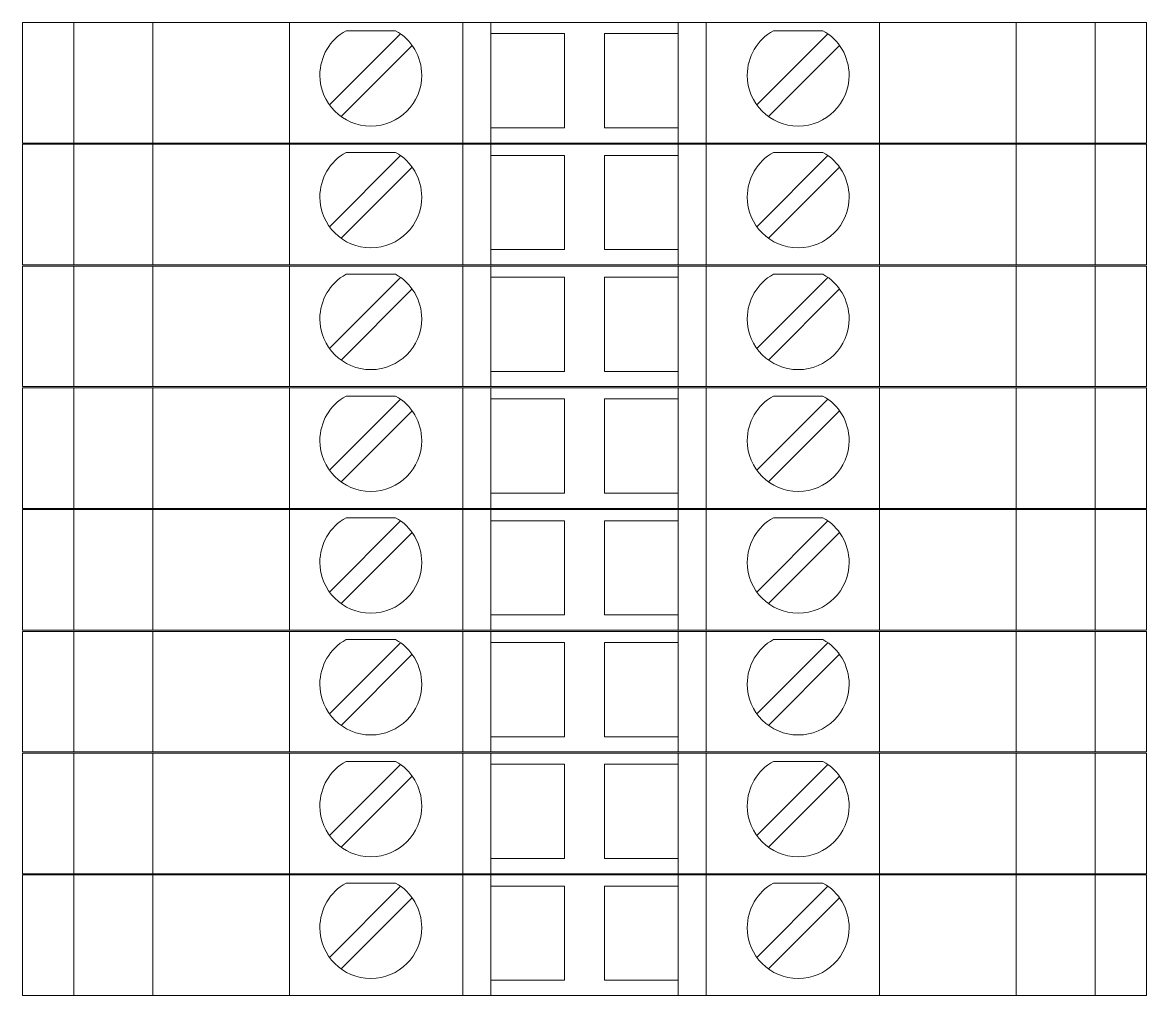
# Model space of a CAD drawing. Header units: millimetres. Extents: x 4962 to 7449, y 754 to 2938.
# Drawn here: x 5322.79 to 5370.79, y 1786.89 to 1828.44 of the extents above; entities that cross this region are included whole.
import ezdxf

# ---------------------------------------------------------------- set-up
doc = ezdxf.new("R2010")
doc.units = ezdxf.units.MM
doc.layers.add('000-PI-ORMAR', color=2, linetype='Continuous')

msp = doc.modelspace()

# ---------------------------------------------------------------- linework, layer by layer
at = {"layer": '000-PI-ORMAR', "color": 0, "linetype": 'ByBlock', "lineweight": 0}
for p, q in [((5322.792, 1828.443), (5322.792, 1828.443)), ((5324.992, 1828.443), (5322.792, 1828.443)), ((5322.792, 1828.443), (5322.792, 1823.293)), ((5324.992, 1828.443), (5324.992, 1828.443)), ((5324.992, 1828.443), (5326.584, 1828.443)), ((5324.992, 1828.443), (5324.992, 1823.293)), ((5326.584, 1828.443), (5328.726, 1828.443)), ((5327.042, 1828.443), (5327.042, 1828.443)), ((5328.353, 1828.443), (5328.353, 1823.293)), ((5329.11, 1828.443), (5328.726, 1828.443)), ((5331.618, 1828.443), (5329.11, 1828.443)), ((5329.292, 1828.443), (5329.292, 1828.443)), ((5330.792, 1828.443), (5330.792, 1828.443)), ((5331.618, 1828.443), (5334.192, 1828.443)), ((5331.942, 1828.443), (5331.942, 1828.443)), ((5334.192, 1828.443), (5341.592, 1828.443)), ((5334.192, 1828.443), (5334.192, 1823.293)), ((5336.992, 1828.443), (5336.992, 1828.443)), ((5341.592, 1828.443), (5342.792, 1828.443)), ((5341.592, 1828.443), (5341.592, 1823.293)), ((5342.792, 1828.443), (5342.792, 1828.443)), ((5342.792, 1828.443), (5350.792, 1828.443)), ((5342.792, 1828.443), (5342.792, 1823.293)), ((5350.792, 1828.443), (5350.792, 1828.443)), ((5350.792, 1828.443), (5351.992, 1828.443)), ((5350.792, 1828.443), (5350.792, 1823.293)), ((5351.992, 1828.443), (5359.392, 1828.443)), ((5351.992, 1828.443), (5351.992, 1823.293)), ((5359.392, 1828.443), (5361.966, 1828.443)), ((5359.392, 1828.443), (5359.392, 1823.293)), ((5364.474, 1828.443), (5361.966, 1828.443)), ((5362.792, 1828.443), (5362.792, 1828.443)), ((5363.092, 1828.443), (5363.092, 1828.443)), ((5363.992, 1828.443), (5363.992, 1828.443)), ((5364.858, 1828.443), (5364.474, 1828.443)), ((5364.858, 1828.443), (5367, 1828.443)), ((5365.231, 1828.443), (5365.231, 1823.293)), ((5366.542, 1828.443), (5366.542, 1828.443)), ((5367, 1828.443), (5368.592, 1828.443)), ((5368.592, 1828.443), (5368.592, 1828.443)), ((5368.592, 1828.443), (5369.792, 1828.443)), ((5368.592, 1828.443), (5368.592, 1823.293)), ((5369.292, 1828.443), (5369.292, 1828.443)), ((5369.792, 1828.443), (5369.792, 1828.443)), ((5369.792, 1828.443), (5370.109, 1828.443)), ((5370.792, 1828.443), (5370.109, 1828.443)), ((5370.792, 1828.443), (5370.792, 1828.443)), ((5370.792, 1828.443), (5370.792, 1823.293)), ((5338.937, 1827.959), (5335.902, 1824.923)), ((5336.608, 1828.093), (5336.608, 1828.093)), ((5338.726, 1828.093), (5336.608, 1828.093)), ((5338.726, 1828.093), (5338.726, 1828.093)), ((5338.937, 1827.959), (5338.937, 1827.959)), ((5342.792, 1827.968), (5345.942, 1827.968)), ((5342.792, 1827.968), (5342.792, 1827.968)), ((5345.942, 1827.968), (5345.942, 1823.943)), ((5345.942, 1827.968), (5345.942, 1827.968)), ((5347.642, 1823.943), (5347.642, 1827.968)), ((5347.642, 1827.968), (5350.792, 1827.968)), ((5347.642, 1827.968), (5347.642, 1827.968)), ((5350.792, 1827.968), (5350.792, 1827.968)), ((5357.187, 1827.959), (5354.152, 1824.923)), ((5354.858, 1828.093), (5354.858, 1828.093)), ((5356.976, 1828.093), (5354.858, 1828.093)), ((5356.976, 1828.093), (5356.976, 1828.093)), ((5357.187, 1827.959), (5357.187, 1827.959)), ((5336.397, 1824.428), (5339.432, 1827.464)), ((5339.432, 1827.464), (5339.432, 1827.464)), ((5341.592, 1827.493), (5341.592, 1824.893)), ((5341.592, 1827.493), (5341.592, 1827.493)), ((5351.992, 1827.493), (5351.992, 1824.893)), ((5351.992, 1827.493), (5351.992, 1827.493)), ((5354.647, 1824.428), (5357.682, 1827.464)), ((5357.682, 1827.464), (5357.682, 1827.464)), ((5335.902, 1824.923), (5335.902, 1824.923)), ((5341.592, 1824.893), (5341.592, 1824.893)), ((5351.992, 1824.893), (5351.992, 1824.893)), ((5354.152, 1824.923), (5354.152, 1824.923)), ((5336.397, 1824.428), (5336.397, 1824.428)), ((5354.647, 1824.428), (5354.647, 1824.428)), ((5345.942, 1823.943), (5342.792, 1823.943)), ((5342.792, 1823.943), (5342.792, 1823.943)), ((5345.942, 1823.943), (5345.942, 1823.943)), ((5350.792, 1823.943), (5347.642, 1823.943)), ((5347.642, 1823.943), (5347.642, 1823.943)), ((5350.792, 1823.943), (5350.792, 1823.943)), ((5324.992, 1823.293), (5322.792, 1823.293)), ((5322.792, 1823.293), (5322.792, 1823.293)), ((5322.792, 1823.243), (5322.792, 1823.243)), ((5324.992, 1823.243), (5322.792, 1823.243)), ((5322.792, 1823.243), (5322.792, 1818.093)), ((5324.992, 1823.293), (5326.584, 1823.293)), ((5324.992, 1823.293), (5324.992, 1823.293)), ((5324.992, 1823.243), (5324.992, 1823.243)), ((5324.992, 1823.243), (5326.584, 1823.243)), ((5324.992, 1823.243), (5324.992, 1818.093)), ((5326.584, 1823.293), (5328.726, 1823.293)), ((5326.584, 1823.243), (5328.726, 1823.243)), ((5327.042, 1823.293), (5327.042, 1823.293)), ((5327.042, 1823.243), (5327.042, 1823.243)), ((5328.353, 1823.243), (5328.353, 1818.093)), ((5328.726, 1823.293), (5329.11, 1823.293)), ((5329.11, 1823.243), (5328.726, 1823.243)), ((5329.11, 1823.293), (5331.618, 1823.293)), ((5331.618, 1823.243), (5329.11, 1823.243)), ((5329.292, 1823.293), (5329.292, 1823.293)), ((5329.292, 1823.243), (5329.292, 1823.243)), ((5330.792, 1823.243), (5330.792, 1823.243)), ((5331.618, 1823.293), (5334.192, 1823.293)), ((5331.618, 1823.243), (5334.192, 1823.243)), ((5331.942, 1823.293), (5331.942, 1823.293)), ((5331.942, 1823.243), (5331.942, 1823.243)), ((5334.192, 1823.293), (5341.592, 1823.293)), ((5334.192, 1823.243), (5341.592, 1823.243)), ((5334.192, 1823.243), (5334.192, 1818.093)), ((5336.992, 1823.293), (5336.992, 1823.293)), ((5336.992, 1823.243), (5336.992, 1823.243)), ((5341.592, 1823.293), (5342.792, 1823.293)), ((5341.592, 1823.243), (5342.792, 1823.243)), ((5341.592, 1823.243), (5341.592, 1818.093)), ((5342.792, 1823.293), (5350.792, 1823.293)), ((5342.792, 1823.293), (5342.792, 1823.293)), ((5342.792, 1823.243), (5342.792, 1823.243)), ((5342.792, 1823.243), (5350.792, 1823.243)), ((5342.792, 1823.243), (5342.792, 1818.093)), ((5350.792, 1823.293), (5351.992, 1823.293)), ((5350.792, 1823.293), (5350.792, 1823.293)), ((5350.792, 1823.243), (5350.792, 1823.243)), ((5350.792, 1823.243), (5351.992, 1823.243)), ((5350.792, 1823.243), (5350.792, 1818.093)), ((5351.992, 1823.293), (5359.392, 1823.293)), ((5351.992, 1823.243), (5359.392, 1823.243)), ((5351.992, 1823.243), (5351.992, 1818.093)), ((5359.392, 1823.293), (5361.966, 1823.293)), ((5359.392, 1823.243), (5361.966, 1823.243)), ((5359.392, 1823.243), (5359.392, 1818.093)), ((5361.966, 1823.293), (5364.474, 1823.293)), ((5364.474, 1823.243), (5361.966, 1823.243)), ((5362.792, 1823.243), (5362.792, 1823.243)), ((5363.092, 1823.293), (5363.092, 1823.293)), ((5363.092, 1823.243), (5363.092, 1823.243)), ((5363.992, 1823.293), (5363.992, 1823.293)), ((5363.992, 1823.243), (5363.992, 1823.243)), ((5364.474, 1823.293), (5364.858, 1823.293)), ((5364.858, 1823.243), (5364.474, 1823.243)), ((5364.858, 1823.293), (5367, 1823.293)), ((5364.858, 1823.243), (5367, 1823.243)), ((5365.231, 1823.243), (5365.231, 1818.093)), ((5366.542, 1823.293), (5366.542, 1823.293)), ((5366.542, 1823.243), (5366.542, 1823.243)), ((5367, 1823.293), (5368.592, 1823.293)), ((5367, 1823.243), (5368.592, 1823.243)), ((5368.592, 1823.293), (5369.792, 1823.293)), ((5368.592, 1823.293), (5368.592, 1823.293)), ((5368.592, 1823.243), (5368.592, 1823.243)), ((5368.592, 1823.243), (5369.792, 1823.243)), ((5368.592, 1823.243), (5368.592, 1818.093)), ((5369.292, 1823.243), (5369.292, 1823.243)), ((5369.792, 1823.293), (5370.109, 1823.293)), ((5369.792, 1823.293), (5369.792, 1823.293)), ((5369.792, 1823.243), (5369.792, 1823.243)), ((5369.792, 1823.243), (5370.109, 1823.243)), ((5370.792, 1823.293), (5370.109, 1823.293)), ((5370.792, 1823.243), (5370.109, 1823.243)), ((5370.792, 1823.293), (5370.792, 1823.293)), ((5370.792, 1823.243), (5370.792, 1823.243)), ((5370.792, 1823.243), (5370.792, 1818.093)), ((5338.937, 1822.759), (5335.902, 1819.723)), ((5336.608, 1822.893), (5336.608, 1822.893)), ((5338.726, 1822.893), (5336.608, 1822.893)), ((5338.726, 1822.893), (5338.726, 1822.893)), ((5338.937, 1822.759), (5338.937, 1822.759)), ((5342.792, 1822.768), (5345.942, 1822.768)), ((5342.792, 1822.768), (5342.792, 1822.768)), ((5345.942, 1822.768), (5345.942, 1818.743)), ((5345.942, 1822.768), (5345.942, 1822.768)), ((5347.642, 1818.743), (5347.642, 1822.768)), ((5347.642, 1822.768), (5350.792, 1822.768)), ((5347.642, 1822.768), (5347.642, 1822.768)), ((5350.792, 1822.768), (5350.792, 1822.768)), ((5357.187, 1822.759), (5354.152, 1819.723)), ((5354.858, 1822.893), (5354.858, 1822.893)), ((5356.976, 1822.893), (5354.858, 1822.893)), ((5356.976, 1822.893), (5356.976, 1822.893)), ((5357.187, 1822.759), (5357.187, 1822.759)), ((5336.397, 1819.228), (5339.432, 1822.264)), ((5339.432, 1822.264), (5339.432, 1822.264)), ((5341.592, 1822.293), (5341.592, 1819.693)), ((5341.592, 1822.293), (5341.592, 1822.293)), ((5351.992, 1822.293), (5351.992, 1819.693)), ((5351.992, 1822.293), (5351.992, 1822.293)), ((5354.647, 1819.228), (5357.682, 1822.264)), ((5357.682, 1822.264), (5357.682, 1822.264)), ((5335.902, 1819.723), (5335.902, 1819.723)), ((5341.592, 1819.693), (5341.592, 1819.693)), ((5351.992, 1819.693), (5351.992, 1819.693)), ((5354.152, 1819.723), (5354.152, 1819.723)), ((5336.397, 1819.228), (5336.397, 1819.228)), ((5354.647, 1819.228), (5354.647, 1819.228)), ((5345.942, 1818.743), (5342.792, 1818.743)), ((5342.792, 1818.743), (5342.792, 1818.743)), ((5345.942, 1818.743), (5345.942, 1818.743)), ((5350.792, 1818.743), (5347.642, 1818.743)), ((5347.642, 1818.743), (5347.642, 1818.743)), ((5350.792, 1818.743), (5350.792, 1818.743)), ((5324.992, 1818.093), (5322.792, 1818.093)), ((5322.792, 1818.093), (5322.792, 1818.093)), ((5322.792, 1818.043), (5322.792, 1818.043)), ((5324.992, 1818.043), (5322.792, 1818.043)), ((5322.792, 1818.043), (5322.792, 1812.893)), ((5324.992, 1818.093), (5326.584, 1818.093)), ((5324.992, 1818.093), (5324.992, 1818.093)), ((5324.992, 1818.043), (5324.992, 1818.043)), ((5324.992, 1818.043), (5326.584, 1818.043)), ((5324.992, 1818.043), (5324.992, 1812.893)), ((5326.584, 1818.093), (5328.726, 1818.093)), ((5326.584, 1818.043), (5328.726, 1818.043)), ((5327.042, 1818.093), (5327.042, 1818.093)), ((5327.042, 1818.043), (5327.042, 1818.043)), ((5328.353, 1818.043), (5328.353, 1812.893)), ((5328.726, 1818.093), (5329.11, 1818.093)), ((5329.11, 1818.043), (5328.726, 1818.043)), ((5329.11, 1818.093), (5331.618, 1818.093)), ((5331.618, 1818.043), (5329.11, 1818.043)), ((5329.292, 1818.093), (5329.292, 1818.093)), ((5329.292, 1818.043), (5329.292, 1818.043)), ((5330.792, 1818.043), (5330.792, 1818.043)), ((5331.618, 1818.093), (5334.192, 1818.093)), ((5331.618, 1818.043), (5334.192, 1818.043)), ((5331.942, 1818.093), (5331.942, 1818.093)), ((5331.942, 1818.043), (5331.942, 1818.043)), ((5334.192, 1818.093), (5341.592, 1818.093)), ((5334.192, 1818.043), (5341.592, 1818.043)), ((5334.192, 1818.043), (5334.192, 1812.893)), ((5336.992, 1818.093), (5336.992, 1818.093)), ((5336.992, 1818.043), (5336.992, 1818.043)), ((5341.592, 1818.093), (5342.792, 1818.093)), ((5341.592, 1818.043), (5342.792, 1818.043)), ((5341.592, 1818.043), (5341.592, 1812.893)), ((5342.792, 1818.093), (5350.792, 1818.093)), ((5342.792, 1818.093), (5342.792, 1818.093)), ((5342.792, 1818.043), (5342.792, 1818.043)), ((5342.792, 1818.043), (5350.792, 1818.043)), ((5342.792, 1818.043), (5342.792, 1812.893)), ((5350.792, 1818.093), (5351.992, 1818.093)), ((5350.792, 1818.093), (5350.792, 1818.093)), ((5350.792, 1818.043), (5350.792, 1818.043)), ((5350.792, 1818.043), (5351.992, 1818.043)), ((5350.792, 1818.043), (5350.792, 1812.893)), ((5351.992, 1818.093), (5359.392, 1818.093)), ((5351.992, 1818.043), (5359.392, 1818.043)), ((5351.992, 1818.043), (5351.992, 1812.893)), ((5359.392, 1818.093), (5361.966, 1818.093)), ((5359.392, 1818.043), (5361.966, 1818.043)), ((5359.392, 1818.043), (5359.392, 1812.893)), ((5361.966, 1818.093), (5364.474, 1818.093)), ((5364.474, 1818.043), (5361.966, 1818.043)), ((5362.792, 1818.043), (5362.792, 1818.043)), ((5363.092, 1818.093), (5363.092, 1818.093)), ((5363.092, 1818.043), (5363.092, 1818.043)), ((5363.992, 1818.093), (5363.992, 1818.093)), ((5363.992, 1818.043), (5363.992, 1818.043)), ((5364.474, 1818.093), (5364.858, 1818.093)), ((5364.858, 1818.043), (5364.474, 1818.043)), ((5364.858, 1818.093), (5367, 1818.093)), ((5364.858, 1818.043), (5367, 1818.043)), ((5365.231, 1818.043), (5365.231, 1812.893)), ((5366.542, 1818.093), (5366.542, 1818.093)), ((5366.542, 1818.043), (5366.542, 1818.043)), ((5367, 1818.093), (5368.592, 1818.093)), ((5367, 1818.043), (5368.592, 1818.043)), ((5368.592, 1818.093), (5369.792, 1818.093)), ((5368.592, 1818.093), (5368.592, 1818.093)), ((5368.592, 1818.043), (5368.592, 1818.043)), ((5368.592, 1818.043), (5369.792, 1818.043)), ((5368.592, 1818.043), (5368.592, 1812.893)), ((5369.292, 1818.043), (5369.292, 1818.043)), ((5369.792, 1818.093), (5370.109, 1818.093)), ((5369.792, 1818.093), (5369.792, 1818.093)), ((5369.792, 1818.043), (5369.792, 1818.043)), ((5369.792, 1818.043), (5370.109, 1818.043)), ((5370.792, 1818.093), (5370.109, 1818.093)), ((5370.792, 1818.043), (5370.109, 1818.043)), ((5370.792, 1818.093), (5370.792, 1818.093)), ((5370.792, 1818.043), (5370.792, 1818.043)), ((5370.792, 1818.043), (5370.792, 1812.893)), ((5338.937, 1817.559), (5335.902, 1814.523)), ((5336.608, 1817.693), (5336.608, 1817.693)), ((5338.726, 1817.693), (5336.608, 1817.693)), ((5338.726, 1817.693), (5338.726, 1817.693)), ((5338.937, 1817.559), (5338.937, 1817.559)), ((5342.792, 1817.568), (5345.942, 1817.568)), ((5342.792, 1817.568), (5342.792, 1817.568)), ((5345.942, 1817.568), (5345.942, 1813.543)), ((5345.942, 1817.568), (5345.942, 1817.568)), ((5347.642, 1813.543), (5347.642, 1817.568)), ((5347.642, 1817.568), (5350.792, 1817.568)), ((5347.642, 1817.568), (5347.642, 1817.568)), ((5350.792, 1817.568), (5350.792, 1817.568)), ((5357.187, 1817.559), (5354.152, 1814.523)), ((5354.858, 1817.693), (5354.858, 1817.693)), ((5356.976, 1817.693), (5354.858, 1817.693)), ((5356.976, 1817.693), (5356.976, 1817.693)), ((5357.187, 1817.559), (5357.187, 1817.559)), ((5336.397, 1814.028), (5339.432, 1817.064)), ((5339.432, 1817.064), (5339.432, 1817.064)), ((5341.592, 1817.093), (5341.592, 1814.493)), ((5341.592, 1817.093), (5341.592, 1817.093)), ((5351.992, 1817.093), (5351.992, 1814.493)), ((5351.992, 1817.093), (5351.992, 1817.093)), ((5354.647, 1814.028), (5357.682, 1817.064)), ((5357.682, 1817.064), (5357.682, 1817.064)), ((5335.902, 1814.523), (5335.902, 1814.523)), ((5341.592, 1814.493), (5341.592, 1814.493)), ((5351.992, 1814.493), (5351.992, 1814.493)), ((5354.152, 1814.523), (5354.152, 1814.523)), ((5336.397, 1814.028), (5336.397, 1814.028)), ((5354.647, 1814.028), (5354.647, 1814.028)), ((5345.942, 1813.543), (5342.792, 1813.543)), ((5342.792, 1813.543), (5342.792, 1813.543)), ((5345.942, 1813.543), (5345.942, 1813.543)), ((5350.792, 1813.543), (5347.642, 1813.543)), ((5347.642, 1813.543), (5347.642, 1813.543)), ((5350.792, 1813.543), (5350.792, 1813.543)), ((5324.992, 1812.893), (5322.792, 1812.893)), ((5322.792, 1812.893), (5322.792, 1812.893)), ((5322.792, 1812.843), (5322.792, 1812.843)), ((5324.992, 1812.843), (5322.792, 1812.843)), ((5322.792, 1812.843), (5322.792, 1807.693)), ((5324.992, 1812.893), (5326.584, 1812.893)), ((5324.992, 1812.893), (5324.992, 1812.893)), ((5324.992, 1812.843), (5324.992, 1812.843)), ((5324.992, 1812.843), (5326.584, 1812.843)), ((5324.992, 1812.843), (5324.992, 1807.693)), ((5326.584, 1812.893), (5328.726, 1812.893)), ((5326.584, 1812.843), (5328.726, 1812.843)), ((5327.042, 1812.893), (5327.042, 1812.893)), ((5327.042, 1812.843), (5327.042, 1812.843)), ((5328.353, 1812.843), (5328.353, 1807.693)), ((5328.726, 1812.893), (5329.11, 1812.893)), ((5329.11, 1812.843), (5328.726, 1812.843)), ((5329.11, 1812.893), (5331.618, 1812.893)), ((5331.618, 1812.843), (5329.11, 1812.843)), ((5329.292, 1812.893), (5329.292, 1812.893)), ((5329.292, 1812.843), (5329.292, 1812.843)), ((5330.792, 1812.843), (5330.792, 1812.843)), ((5331.618, 1812.893), (5334.192, 1812.893)), ((5331.618, 1812.843), (5334.192, 1812.843)), ((5331.942, 1812.893), (5331.942, 1812.893)), ((5331.942, 1812.843), (5331.942, 1812.843)), ((5334.192, 1812.893), (5341.592, 1812.893)), ((5334.192, 1812.843), (5341.592, 1812.843)), ((5334.192, 1812.843), (5334.192, 1807.693)), ((5336.608, 1812.493), (5336.608, 1812.493)), ((5338.726, 1812.493), (5336.608, 1812.493)), ((5336.992, 1812.893), (5336.992, 1812.893)), ((5336.992, 1812.843), (5336.992, 1812.843)), ((5338.726, 1812.493), (5338.726, 1812.493)), ((5341.592, 1812.893), (5342.792, 1812.893)), ((5341.592, 1812.843), (5342.792, 1812.843)), ((5341.592, 1812.843), (5341.592, 1807.693)), ((5342.792, 1812.893), (5350.792, 1812.893)), ((5342.792, 1812.893), (5342.792, 1812.893)), ((5342.792, 1812.843), (5342.792, 1812.843)), ((5342.792, 1812.843), (5350.792, 1812.843)), ((5342.792, 1812.843), (5342.792, 1807.693)), ((5350.792, 1812.893), (5351.992, 1812.893)), ((5350.792, 1812.893), (5350.792, 1812.893)), ((5350.792, 1812.843), (5350.792, 1812.843)), ((5350.792, 1812.843), (5351.992, 1812.843)), ((5350.792, 1812.843), (5350.792, 1807.693)), ((5351.992, 1812.893), (5359.392, 1812.893)), ((5351.992, 1812.843), (5359.392, 1812.843)), ((5351.992, 1812.843), (5351.992, 1807.693)), ((5354.858, 1812.493), (5354.858, 1812.493)), ((5356.976, 1812.493), (5354.858, 1812.493)), ((5356.976, 1812.493), (5356.976, 1812.493)), ((5359.392, 1812.893), (5361.966, 1812.893)), ((5359.392, 1812.843), (5361.966, 1812.843)), ((5359.392, 1812.843), (5359.392, 1807.693)), ((5361.966, 1812.893), (5364.474, 1812.893)), ((5364.474, 1812.843), (5361.966, 1812.843)), ((5362.792, 1812.843), (5362.792, 1812.843)), ((5363.092, 1812.893), (5363.092, 1812.893)), ((5363.092, 1812.843), (5363.092, 1812.843)), ((5363.992, 1812.893), (5363.992, 1812.893)), ((5363.992, 1812.843), (5363.992, 1812.843)), ((5364.474, 1812.893), (5364.858, 1812.893)), ((5364.858, 1812.843), (5364.474, 1812.843)), ((5364.858, 1812.893), (5367, 1812.893)), ((5364.858, 1812.843), (5367, 1812.843)), ((5365.231, 1812.843), (5365.231, 1807.693)), ((5366.542, 1812.893), (5366.542, 1812.893)), ((5366.542, 1812.843), (5366.542, 1812.843)), ((5367, 1812.893), (5368.592, 1812.893)), ((5367, 1812.843), (5368.592, 1812.843)), ((5368.592, 1812.893), (5369.792, 1812.893)), ((5368.592, 1812.893), (5368.592, 1812.893)), ((5368.592, 1812.843), (5368.592, 1812.843)), ((5368.592, 1812.843), (5369.792, 1812.843)), ((5368.592, 1812.843), (5368.592, 1807.693)), ((5369.292, 1812.843), (5369.292, 1812.843)), ((5369.792, 1812.893), (5370.109, 1812.893)), ((5369.792, 1812.893), (5369.792, 1812.893)), ((5369.792, 1812.843), (5369.792, 1812.843)), ((5369.792, 1812.843), (5370.109, 1812.843)), ((5370.792, 1812.893), (5370.109, 1812.893)), ((5370.792, 1812.843), (5370.109, 1812.843)), ((5370.792, 1812.893), (5370.792, 1812.893)), ((5370.792, 1812.843), (5370.792, 1812.843)), ((5370.792, 1812.843), (5370.792, 1807.693)), ((5338.937, 1812.359), (5335.902, 1809.323)), ((5338.937, 1812.359), (5338.937, 1812.359)), ((5342.792, 1812.368), (5345.942, 1812.368)), ((5342.792, 1812.368), (5342.792, 1812.368)), ((5345.942, 1812.368), (5345.942, 1808.343)), ((5345.942, 1812.368), (5345.942, 1812.368)), ((5347.642, 1808.343), (5347.642, 1812.368)), ((5347.642, 1812.368), (5350.792, 1812.368)), ((5347.642, 1812.368), (5347.642, 1812.368)), ((5350.792, 1812.368), (5350.792, 1812.368)), ((5357.187, 1812.359), (5354.152, 1809.323)), ((5357.187, 1812.359), (5357.187, 1812.359)), ((5336.397, 1808.828), (5339.432, 1811.864)), ((5339.432, 1811.864), (5339.432, 1811.864)), ((5341.592, 1811.893), (5341.592, 1809.293)), ((5341.592, 1811.893), (5341.592, 1811.893)), ((5351.992, 1811.893), (5351.992, 1809.293)), ((5351.992, 1811.893), (5351.992, 1811.893)), ((5354.647, 1808.828), (5357.682, 1811.864)), ((5357.682, 1811.864), (5357.682, 1811.864)), ((5335.902, 1809.323), (5335.902, 1809.323)), ((5341.592, 1809.293), (5341.592, 1809.293)), ((5351.992, 1809.293), (5351.992, 1809.293)), ((5354.152, 1809.323), (5354.152, 1809.323)), ((5336.397, 1808.828), (5336.397, 1808.828)), ((5354.647, 1808.828), (5354.647, 1808.828)), ((5345.942, 1808.343), (5342.792, 1808.343)), ((5342.792, 1808.343), (5342.792, 1808.343)), ((5345.942, 1808.343), (5345.942, 1808.343)), ((5350.792, 1808.343), (5347.642, 1808.343)), ((5347.642, 1808.343), (5347.642, 1808.343)), ((5350.792, 1808.343), (5350.792, 1808.343)), ((5324.992, 1807.693), (5322.792, 1807.693)), ((5322.792, 1807.693), (5322.792, 1807.693)), ((5324.992, 1807.693), (5326.584, 1807.693)), ((5324.992, 1807.693), (5324.992, 1807.693)), ((5326.584, 1807.693), (5328.726, 1807.693)), ((5327.042, 1807.693), (5327.042, 1807.693)), ((5328.726, 1807.693), (5329.11, 1807.693)), ((5329.11, 1807.693), (5331.618, 1807.693)), ((5329.292, 1807.693), (5329.292, 1807.693)), ((5331.618, 1807.693), (5334.192, 1807.693)), ((5331.942, 1807.693), (5331.942, 1807.693)), ((5334.192, 1807.693), (5341.592, 1807.693)), ((5336.992, 1807.693), (5336.992, 1807.693)), ((5341.592, 1807.693), (5342.792, 1807.693)), ((5342.792, 1807.693), (5350.792, 1807.693)), ((5342.792, 1807.693), (5342.792, 1807.693)), ((5350.792, 1807.693), (5351.992, 1807.693)), ((5350.792, 1807.693), (5350.792, 1807.693)), ((5351.992, 1807.693), (5359.392, 1807.693)), ((5359.392, 1807.693), (5361.966, 1807.693)), ((5361.966, 1807.693), (5364.474, 1807.693)), ((5363.092, 1807.693), (5363.092, 1807.693)), ((5363.992, 1807.693), (5363.992, 1807.693)), ((5364.474, 1807.693), (5364.858, 1807.693)), ((5364.858, 1807.693), (5367, 1807.693)), ((5366.542, 1807.693), (5366.542, 1807.693)), ((5367, 1807.693), (5368.592, 1807.693)), ((5368.592, 1807.693), (5369.792, 1807.693)), ((5368.592, 1807.693), (5368.592, 1807.693)), ((5369.792, 1807.693), (5370.109, 1807.693)), ((5369.792, 1807.693), (5369.792, 1807.693)), ((5370.792, 1807.693), (5370.109, 1807.693)), ((5370.792, 1807.693), (5370.792, 1807.693)), ((5322.792, 1807.643), (5322.792, 1807.643)), ((5324.992, 1807.643), (5322.792, 1807.643)), ((5322.792, 1807.643), (5322.792, 1802.493)), ((5324.992, 1807.643), (5324.992, 1807.643)), ((5324.992, 1807.643), (5326.584, 1807.643)), ((5324.992, 1807.643), (5324.992, 1802.493)), ((5326.584, 1807.643), (5328.726, 1807.643)), ((5327.042, 1807.643), (5327.042, 1807.643)), ((5328.353, 1807.643), (5328.353, 1802.493)), ((5329.11, 1807.643), (5328.726, 1807.643)), ((5331.618, 1807.643), (5329.11, 1807.643)), ((5329.292, 1807.643), (5329.292, 1807.643)), ((5330.792, 1807.643), (5330.792, 1807.643)), ((5331.618, 1807.643), (5334.192, 1807.643)), ((5331.942, 1807.643), (5331.942, 1807.643)), ((5334.192, 1807.643), (5341.592, 1807.643)), ((5334.192, 1807.643), (5334.192, 1802.493)), ((5336.608, 1807.293), (5336.608, 1807.293)), ((5338.726, 1807.293), (5336.608, 1807.293)), ((5336.992, 1807.643), (5336.992, 1807.643)), ((5338.726, 1807.293), (5338.726, 1807.293)), ((5341.592, 1807.643), (5342.792, 1807.643)), ((5341.592, 1807.643), (5341.592, 1802.493)), ((5342.792, 1807.643), (5342.792, 1807.643)), ((5342.792, 1807.643), (5350.792, 1807.643)), ((5342.792, 1807.643), (5342.792, 1802.493)), ((5350.792, 1807.643), (5350.792, 1807.643)), ((5350.792, 1807.643), (5351.992, 1807.643)), ((5350.792, 1807.643), (5350.792, 1802.493)), ((5351.992, 1807.643), (5359.392, 1807.643)), ((5351.992, 1807.643), (5351.992, 1802.493)), ((5354.858, 1807.293), (5354.858, 1807.293)), ((5356.976, 1807.293), (5354.858, 1807.293)), ((5356.976, 1807.293), (5356.976, 1807.293)), ((5359.392, 1807.643), (5361.966, 1807.643)), ((5359.392, 1807.643), (5359.392, 1802.493)), ((5364.474, 1807.643), (5361.966, 1807.643)), ((5362.792, 1807.643), (5362.792, 1807.643)), ((5363.092, 1807.643), (5363.092, 1807.643)), ((5363.992, 1807.643), (5363.992, 1807.643)), ((5364.858, 1807.643), (5364.474, 1807.643)), ((5364.858, 1807.643), (5367, 1807.643)), ((5365.231, 1807.643), (5365.231, 1802.493)), ((5366.542, 1807.643), (5366.542, 1807.643)), ((5367, 1807.643), (5368.592, 1807.643)), ((5368.592, 1807.643), (5368.592, 1807.643)), ((5368.592, 1807.643), (5369.792, 1807.643)), ((5368.592, 1807.643), (5368.592, 1802.493)), ((5369.292, 1807.643), (5369.292, 1807.643)), ((5369.792, 1807.643), (5369.792, 1807.643)), ((5369.792, 1807.643), (5370.109, 1807.643)), ((5370.792, 1807.643), (5370.109, 1807.643)), ((5370.792, 1807.643), (5370.792, 1807.643)), ((5370.792, 1807.643), (5370.792, 1802.493)), ((5338.937, 1807.159), (5335.902, 1804.123)), ((5338.937, 1807.159), (5338.937, 1807.159)), ((5342.792, 1807.168), (5345.942, 1807.168)), ((5342.792, 1807.168), (5342.792, 1807.168)), ((5345.942, 1807.168), (5345.942, 1803.143)), ((5345.942, 1807.168), (5345.942, 1807.168)), ((5347.642, 1803.143), (5347.642, 1807.168)), ((5347.642, 1807.168), (5350.792, 1807.168)), ((5347.642, 1807.168), (5347.642, 1807.168)), ((5350.792, 1807.168), (5350.792, 1807.168)), ((5357.187, 1807.159), (5354.152, 1804.123)), ((5357.187, 1807.159), (5357.187, 1807.159)), ((5336.397, 1803.628), (5339.432, 1806.664)), ((5339.432, 1806.664), (5339.432, 1806.664)), ((5341.592, 1806.693), (5341.592, 1804.093)), ((5341.592, 1806.693), (5341.592, 1806.693)), ((5351.992, 1806.693), (5351.992, 1804.093)), ((5351.992, 1806.693), (5351.992, 1806.693)), ((5354.647, 1803.628), (5357.682, 1806.664)), ((5357.682, 1806.664), (5357.682, 1806.664)), ((5335.902, 1804.123), (5335.902, 1804.123)), ((5341.592, 1804.093), (5341.592, 1804.093)), ((5351.992, 1804.093), (5351.992, 1804.093)), ((5354.152, 1804.123), (5354.152, 1804.123)), ((5336.397, 1803.628), (5336.397, 1803.628)), ((5354.647, 1803.628), (5354.647, 1803.628)), ((5345.942, 1803.143), (5342.792, 1803.143)), ((5342.792, 1803.143), (5342.792, 1803.143)), ((5345.942, 1803.143), (5345.942, 1803.143)), ((5350.792, 1803.143), (5347.642, 1803.143)), ((5347.642, 1803.143), (5347.642, 1803.143)), ((5350.792, 1803.143), (5350.792, 1803.143)), ((5324.992, 1802.493), (5322.792, 1802.493)), ((5322.792, 1802.493), (5322.792, 1802.493)), ((5322.792, 1802.443), (5322.792, 1802.443)), ((5324.992, 1802.443), (5322.792, 1802.443)), ((5322.792, 1802.443), (5322.792, 1797.293)), ((5324.992, 1802.493), (5326.584, 1802.493)), ((5324.992, 1802.493), (5324.992, 1802.493)), ((5324.992, 1802.443), (5324.992, 1802.443)), ((5324.992, 1802.443), (5326.584, 1802.443)), ((5324.992, 1802.443), (5324.992, 1797.293)), ((5326.584, 1802.493), (5328.726, 1802.493)), ((5326.584, 1802.443), (5328.726, 1802.443)), ((5327.042, 1802.493), (5327.042, 1802.493)), ((5327.042, 1802.443), (5327.042, 1802.443)), ((5328.353, 1802.443), (5328.353, 1797.293)), ((5328.726, 1802.493), (5329.11, 1802.493)), ((5329.11, 1802.443), (5328.726, 1802.443)), ((5329.11, 1802.493), (5331.618, 1802.493)), ((5331.618, 1802.443), (5329.11, 1802.443)), ((5329.292, 1802.493), (5329.292, 1802.493)), ((5329.292, 1802.443), (5329.292, 1802.443)), ((5330.792, 1802.443), (5330.792, 1802.443)), ((5331.618, 1802.493), (5334.192, 1802.493)), ((5331.618, 1802.443), (5334.192, 1802.443)), ((5331.942, 1802.493), (5331.942, 1802.493)), ((5331.942, 1802.443), (5331.942, 1802.443)), ((5334.192, 1802.493), (5341.592, 1802.493)), ((5334.192, 1802.443), (5341.592, 1802.443)), ((5334.192, 1802.443), (5334.192, 1797.293)), ((5336.992, 1802.493), (5336.992, 1802.493)), ((5336.992, 1802.443), (5336.992, 1802.443)), ((5341.592, 1802.493), (5342.792, 1802.493)), ((5341.592, 1802.443), (5342.792, 1802.443)), ((5341.592, 1802.443), (5341.592, 1797.293)), ((5342.792, 1802.493), (5350.792, 1802.493)), ((5342.792, 1802.493), (5342.792, 1802.493)), ((5342.792, 1802.443), (5342.792, 1802.443)), ((5342.792, 1802.443), (5350.792, 1802.443)), ((5342.792, 1802.443), (5342.792, 1797.293)), ((5350.792, 1802.493), (5351.992, 1802.493)), ((5350.792, 1802.493), (5350.792, 1802.493)), ((5350.792, 1802.443), (5350.792, 1802.443)), ((5350.792, 1802.443), (5351.992, 1802.443)), ((5350.792, 1802.443), (5350.792, 1797.293)), ((5351.992, 1802.493), (5359.392, 1802.493)), ((5351.992, 1802.443), (5359.392, 1802.443)), ((5351.992, 1802.443), (5351.992, 1797.293)), ((5359.392, 1802.493), (5361.966, 1802.493)), ((5359.392, 1802.443), (5361.966, 1802.443)), ((5359.392, 1802.443), (5359.392, 1797.293)), ((5361.966, 1802.493), (5364.474, 1802.493)), ((5364.474, 1802.443), (5361.966, 1802.443)), ((5362.792, 1802.443), (5362.792, 1802.443)), ((5363.092, 1802.493), (5363.092, 1802.493)), ((5363.092, 1802.443), (5363.092, 1802.443)), ((5363.992, 1802.493), (5363.992, 1802.493)), ((5363.992, 1802.443), (5363.992, 1802.443)), ((5364.474, 1802.493), (5364.858, 1802.493)), ((5364.858, 1802.443), (5364.474, 1802.443)), ((5364.858, 1802.493), (5367, 1802.493)), ((5364.858, 1802.443), (5367, 1802.443)), ((5365.231, 1802.443), (5365.231, 1797.293)), ((5366.542, 1802.493), (5366.542, 1802.493)), ((5366.542, 1802.443), (5366.542, 1802.443)), ((5367, 1802.493), (5368.592, 1802.493)), ((5367, 1802.443), (5368.592, 1802.443)), ((5368.592, 1802.493), (5369.792, 1802.493)), ((5368.592, 1802.493), (5368.592, 1802.493)), ((5368.592, 1802.443), (5368.592, 1802.443)), ((5368.592, 1802.443), (5369.792, 1802.443)), ((5368.592, 1802.443), (5368.592, 1797.293)), ((5369.292, 1802.443), (5369.292, 1802.443)), ((5369.792, 1802.493), (5370.109, 1802.493)), ((5369.792, 1802.493), (5369.792, 1802.493)), ((5369.792, 1802.443), (5369.792, 1802.443)), ((5369.792, 1802.443), (5370.109, 1802.443)), ((5370.792, 1802.493), (5370.109, 1802.493)), ((5370.792, 1802.443), (5370.109, 1802.443)), ((5370.792, 1802.493), (5370.792, 1802.493)), ((5370.792, 1802.443), (5370.792, 1802.443)), ((5370.792, 1802.443), (5370.792, 1797.293)), ((5338.937, 1801.959), (5335.902, 1798.923)), ((5336.608, 1802.093), (5336.608, 1802.093)), ((5338.726, 1802.093), (5336.608, 1802.093)), ((5338.726, 1802.093), (5338.726, 1802.093)), ((5338.937, 1801.959), (5338.937, 1801.959)), ((5342.792, 1801.968), (5345.942, 1801.968)), ((5342.792, 1801.968), (5342.792, 1801.968)), ((5345.942, 1801.968), (5345.942, 1797.943)), ((5345.942, 1801.968), (5345.942, 1801.968)), ((5347.642, 1797.943), (5347.642, 1801.968)), ((5347.642, 1801.968), (5350.792, 1801.968)), ((5347.642, 1801.968), (5347.642, 1801.968)), ((5350.792, 1801.968), (5350.792, 1801.968)), ((5357.187, 1801.959), (5354.152, 1798.923)), ((5354.858, 1802.093), (5354.858, 1802.093)), ((5356.976, 1802.093), (5354.858, 1802.093)), ((5356.976, 1802.093), (5356.976, 1802.093)), ((5357.187, 1801.959), (5357.187, 1801.959)), ((5336.397, 1798.428), (5339.432, 1801.464)), ((5339.432, 1801.464), (5339.432, 1801.464)), ((5341.592, 1801.493), (5341.592, 1798.893)), ((5341.592, 1801.493), (5341.592, 1801.493)), ((5351.992, 1801.493), (5351.992, 1798.893)), ((5351.992, 1801.493), (5351.992, 1801.493)), ((5354.647, 1798.428), (5357.682, 1801.464)), ((5357.682, 1801.464), (5357.682, 1801.464)), ((5335.902, 1798.923), (5335.902, 1798.923)), ((5341.592, 1798.893), (5341.592, 1798.893)), ((5351.992, 1798.893), (5351.992, 1798.893)), ((5354.152, 1798.923), (5354.152, 1798.923)), ((5336.397, 1798.428), (5336.397, 1798.428)), ((5354.647, 1798.428), (5354.647, 1798.428)), ((5345.942, 1797.943), (5342.792, 1797.943)), ((5342.792, 1797.943), (5342.792, 1797.943)), ((5345.942, 1797.943), (5345.942, 1797.943)), ((5350.792, 1797.943), (5347.642, 1797.943)), ((5347.642, 1797.943), (5347.642, 1797.943)), ((5350.792, 1797.943), (5350.792, 1797.943)), ((5324.992, 1797.293), (5322.792, 1797.293)), ((5322.792, 1797.293), (5322.792, 1797.293)), ((5322.792, 1797.243), (5322.792, 1797.243)), ((5324.992, 1797.243), (5322.792, 1797.243)), ((5322.792, 1797.243), (5322.792, 1792.093)), ((5324.992, 1797.293), (5326.584, 1797.293)), ((5324.992, 1797.293), (5324.992, 1797.293)), ((5324.992, 1797.243), (5324.992, 1797.243)), ((5324.992, 1797.243), (5326.584, 1797.243)), ((5324.992, 1797.243), (5324.992, 1792.093)), ((5326.584, 1797.293), (5328.726, 1797.293)), ((5326.584, 1797.243), (5328.726, 1797.243)), ((5327.042, 1797.293), (5327.042, 1797.293)), ((5327.042, 1797.243), (5327.042, 1797.243)), ((5328.353, 1797.243), (5328.353, 1792.093)), ((5328.726, 1797.293), (5329.11, 1797.293)), ((5329.11, 1797.243), (5328.726, 1797.243)), ((5329.11, 1797.293), (5331.618, 1797.293)), ((5331.618, 1797.243), (5329.11, 1797.243)), ((5329.292, 1797.293), (5329.292, 1797.293)), ((5329.292, 1797.243), (5329.292, 1797.243)), ((5330.792, 1797.243), (5330.792, 1797.243)), ((5331.618, 1797.293), (5334.192, 1797.293)), ((5331.618, 1797.243), (5334.192, 1797.243)), ((5331.942, 1797.293), (5331.942, 1797.293)), ((5331.942, 1797.243), (5331.942, 1797.243)), ((5334.192, 1797.293), (5341.592, 1797.293)), ((5334.192, 1797.243), (5341.592, 1797.243)), ((5334.192, 1797.243), (5334.192, 1792.093)), ((5336.992, 1797.293), (5336.992, 1797.293)), ((5336.992, 1797.243), (5336.992, 1797.243)), ((5341.592, 1797.293), (5342.792, 1797.293)), ((5341.592, 1797.243), (5342.792, 1797.243)), ((5341.592, 1797.243), (5341.592, 1792.093)), ((5342.792, 1797.293), (5350.792, 1797.293)), ((5342.792, 1797.293), (5342.792, 1797.293)), ((5342.792, 1797.243), (5342.792, 1797.243)), ((5342.792, 1797.243), (5350.792, 1797.243)), ((5342.792, 1797.243), (5342.792, 1792.093)), ((5350.792, 1797.293), (5351.992, 1797.293)), ((5350.792, 1797.293), (5350.792, 1797.293)), ((5350.792, 1797.243), (5350.792, 1797.243)), ((5350.792, 1797.243), (5351.992, 1797.243)), ((5350.792, 1797.243), (5350.792, 1792.093)), ((5351.992, 1797.293), (5359.392, 1797.293)), ((5351.992, 1797.243), (5359.392, 1797.243)), ((5351.992, 1797.243), (5351.992, 1792.093)), ((5359.392, 1797.293), (5361.966, 1797.293)), ((5359.392, 1797.243), (5361.966, 1797.243)), ((5359.392, 1797.243), (5359.392, 1792.093)), ((5361.966, 1797.293), (5364.474, 1797.293)), ((5364.474, 1797.243), (5361.966, 1797.243)), ((5362.792, 1797.243), (5362.792, 1797.243)), ((5363.092, 1797.293), (5363.092, 1797.293)), ((5363.092, 1797.243), (5363.092, 1797.243)), ((5363.992, 1797.293), (5363.992, 1797.293)), ((5363.992, 1797.243), (5363.992, 1797.243)), ((5364.474, 1797.293), (5364.858, 1797.293)), ((5364.858, 1797.243), (5364.474, 1797.243)), ((5364.858, 1797.293), (5367, 1797.293)), ((5364.858, 1797.243), (5367, 1797.243)), ((5365.231, 1797.243), (5365.231, 1792.093)), ((5366.542, 1797.293), (5366.542, 1797.293)), ((5366.542, 1797.243), (5366.542, 1797.243)), ((5367, 1797.293), (5368.592, 1797.293)), ((5367, 1797.243), (5368.592, 1797.243)), ((5368.592, 1797.293), (5369.792, 1797.293)), ((5368.592, 1797.293), (5368.592, 1797.293)), ((5368.592, 1797.243), (5368.592, 1797.243)), ((5368.592, 1797.243), (5369.792, 1797.243)), ((5368.592, 1797.243), (5368.592, 1792.093)), ((5369.292, 1797.243), (5369.292, 1797.243)), ((5369.792, 1797.293), (5370.109, 1797.293)), ((5369.792, 1797.293), (5369.792, 1797.293)), ((5369.792, 1797.243), (5369.792, 1797.243)), ((5369.792, 1797.243), (5370.109, 1797.243)), ((5370.792, 1797.293), (5370.109, 1797.293)), ((5370.792, 1797.243), (5370.109, 1797.243)), ((5370.792, 1797.293), (5370.792, 1797.293)), ((5370.792, 1797.243), (5370.792, 1797.243)), ((5370.792, 1797.243), (5370.792, 1792.093)), ((5338.937, 1796.759), (5335.902, 1793.723)), ((5336.608, 1796.893), (5336.608, 1796.893)), ((5338.726, 1796.893), (5336.608, 1796.893)), ((5338.726, 1796.893), (5338.726, 1796.893)), ((5338.937, 1796.759), (5338.937, 1796.759)), ((5342.792, 1796.768), (5345.942, 1796.768)), ((5342.792, 1796.768), (5342.792, 1796.768)), ((5345.942, 1796.768), (5345.942, 1792.743)), ((5345.942, 1796.768), (5345.942, 1796.768)), ((5347.642, 1792.743), (5347.642, 1796.768)), ((5347.642, 1796.768), (5350.792, 1796.768)), ((5347.642, 1796.768), (5347.642, 1796.768)), ((5350.792, 1796.768), (5350.792, 1796.768)), ((5357.187, 1796.759), (5354.152, 1793.723)), ((5354.858, 1796.893), (5354.858, 1796.893)), ((5356.976, 1796.893), (5354.858, 1796.893)), ((5356.976, 1796.893), (5356.976, 1796.893)), ((5357.187, 1796.759), (5357.187, 1796.759)), ((5336.397, 1793.228), (5339.432, 1796.264)), ((5339.432, 1796.264), (5339.432, 1796.264)), ((5341.592, 1796.293), (5341.592, 1793.693)), ((5341.592, 1796.293), (5341.592, 1796.293)), ((5351.992, 1796.293), (5351.992, 1793.693)), ((5351.992, 1796.293), (5351.992, 1796.293)), ((5354.647, 1793.228), (5357.682, 1796.264)), ((5357.682, 1796.264), (5357.682, 1796.264)), ((5335.902, 1793.723), (5335.902, 1793.723)), ((5341.592, 1793.693), (5341.592, 1793.693)), ((5351.992, 1793.693), (5351.992, 1793.693)), ((5354.152, 1793.723), (5354.152, 1793.723)), ((5336.397, 1793.228), (5336.397, 1793.228)), ((5354.647, 1793.228), (5354.647, 1793.228)), ((5345.942, 1792.743), (5342.792, 1792.743)), ((5342.792, 1792.743), (5342.792, 1792.743)), ((5345.942, 1792.743), (5345.942, 1792.743)), ((5350.792, 1792.743), (5347.642, 1792.743)), ((5347.642, 1792.743), (5347.642, 1792.743)), ((5350.792, 1792.743), (5350.792, 1792.743)), ((5324.992, 1792.093), (5322.792, 1792.093)), ((5322.792, 1792.093), (5322.792, 1792.093)), ((5322.792, 1792.043), (5322.792, 1792.043)), ((5324.992, 1792.043), (5322.792, 1792.043)), ((5322.792, 1792.043), (5322.792, 1786.893)), ((5324.992, 1792.093), (5326.584, 1792.093)), ((5324.992, 1792.093), (5324.992, 1792.093)), ((5324.992, 1792.043), (5324.992, 1792.043)), ((5324.992, 1792.043), (5326.584, 1792.043)), ((5324.992, 1792.043), (5324.992, 1786.893)), ((5326.584, 1792.093), (5328.726, 1792.093)), ((5326.584, 1792.043), (5328.726, 1792.043)), ((5327.042, 1792.093), (5327.042, 1792.093)), ((5327.042, 1792.043), (5327.042, 1792.043)), ((5328.353, 1792.043), (5328.353, 1786.893)), ((5328.726, 1792.093), (5329.11, 1792.093)), ((5329.11, 1792.043), (5328.726, 1792.043)), ((5329.11, 1792.093), (5331.618, 1792.093)), ((5331.618, 1792.043), (5329.11, 1792.043)), ((5329.292, 1792.093), (5329.292, 1792.093)), ((5329.292, 1792.043), (5329.292, 1792.043)), ((5330.792, 1792.043), (5330.792, 1792.043)), ((5331.618, 1792.093), (5334.192, 1792.093)), ((5331.618, 1792.043), (5334.192, 1792.043)), ((5331.942, 1792.093), (5331.942, 1792.093)), ((5331.942, 1792.043), (5331.942, 1792.043)), ((5334.192, 1792.093), (5341.592, 1792.093)), ((5334.192, 1792.043), (5341.592, 1792.043)), ((5334.192, 1792.043), (5334.192, 1786.893)), ((5336.992, 1792.093), (5336.992, 1792.093)), ((5336.992, 1792.043), (5336.992, 1792.043)), ((5341.592, 1792.093), (5342.792, 1792.093)), ((5341.592, 1792.043), (5342.792, 1792.043)), ((5341.592, 1792.043), (5341.592, 1786.893)), ((5342.792, 1792.093), (5350.792, 1792.093)), ((5342.792, 1792.093), (5342.792, 1792.093)), ((5342.792, 1792.043), (5342.792, 1792.043)), ((5342.792, 1792.043), (5350.792, 1792.043)), ((5342.792, 1792.043), (5342.792, 1786.893)), ((5350.792, 1792.093), (5351.992, 1792.093)), ((5350.792, 1792.093), (5350.792, 1792.093)), ((5350.792, 1792.043), (5350.792, 1792.043)), ((5350.792, 1792.043), (5351.992, 1792.043)), ((5350.792, 1792.043), (5350.792, 1786.893)), ((5351.992, 1792.093), (5359.392, 1792.093)), ((5351.992, 1792.043), (5359.392, 1792.043)), ((5351.992, 1792.043), (5351.992, 1786.893)), ((5359.392, 1792.093), (5361.966, 1792.093)), ((5359.392, 1792.043), (5361.966, 1792.043)), ((5359.392, 1792.043), (5359.392, 1786.893)), ((5361.966, 1792.093), (5364.474, 1792.093)), ((5364.474, 1792.043), (5361.966, 1792.043)), ((5362.792, 1792.043), (5362.792, 1792.043)), ((5363.092, 1792.093), (5363.092, 1792.093)), ((5363.092, 1792.043), (5363.092, 1792.043)), ((5363.992, 1792.093), (5363.992, 1792.093)), ((5363.992, 1792.043), (5363.992, 1792.043)), ((5364.474, 1792.093), (5364.858, 1792.093)), ((5364.858, 1792.043), (5364.474, 1792.043)), ((5364.858, 1792.093), (5367, 1792.093)), ((5364.858, 1792.043), (5367, 1792.043)), ((5365.231, 1792.043), (5365.231, 1786.893)), ((5366.542, 1792.093), (5366.542, 1792.093)), ((5366.542, 1792.043), (5366.542, 1792.043)), ((5367, 1792.093), (5368.592, 1792.093)), ((5367, 1792.043), (5368.592, 1792.043)), ((5368.592, 1792.093), (5369.792, 1792.093)), ((5368.592, 1792.093), (5368.592, 1792.093)), ((5368.592, 1792.043), (5368.592, 1792.043)), ((5368.592, 1792.043), (5369.792, 1792.043)), ((5368.592, 1792.043), (5368.592, 1786.893)), ((5369.292, 1792.043), (5369.292, 1792.043)), ((5369.792, 1792.093), (5370.109, 1792.093)), ((5369.792, 1792.093), (5369.792, 1792.093)), ((5369.792, 1792.043), (5369.792, 1792.043)), ((5369.792, 1792.043), (5370.109, 1792.043)), ((5370.792, 1792.093), (5370.109, 1792.093)), ((5370.792, 1792.043), (5370.109, 1792.043)), ((5370.792, 1792.093), (5370.792, 1792.093)), ((5370.792, 1792.043), (5370.792, 1792.043)), ((5370.792, 1792.043), (5370.792, 1786.893)), ((5338.937, 1791.559), (5335.902, 1788.523)), ((5336.608, 1791.693), (5336.608, 1791.693)), ((5338.726, 1791.693), (5336.608, 1791.693)), ((5338.726, 1791.693), (5338.726, 1791.693)), ((5338.937, 1791.559), (5338.937, 1791.559)), ((5342.792, 1791.568), (5345.942, 1791.568)), ((5342.792, 1791.568), (5342.792, 1791.568)), ((5345.942, 1791.568), (5345.942, 1787.543)), ((5345.942, 1791.568), (5345.942, 1791.568)), ((5347.642, 1787.543), (5347.642, 1791.568)), ((5347.642, 1791.568), (5350.792, 1791.568)), ((5347.642, 1791.568), (5347.642, 1791.568)), ((5350.792, 1791.568), (5350.792, 1791.568)), ((5357.187, 1791.559), (5354.152, 1788.523)), ((5354.858, 1791.693), (5354.858, 1791.693)), ((5356.976, 1791.693), (5354.858, 1791.693)), ((5356.976, 1791.693), (5356.976, 1791.693)), ((5357.187, 1791.559), (5357.187, 1791.559)), ((5336.397, 1788.028), (5339.432, 1791.064)), ((5339.432, 1791.064), (5339.432, 1791.064)), ((5341.592, 1791.093), (5341.592, 1788.493)), ((5341.592, 1791.093), (5341.592, 1791.093)), ((5351.992, 1791.093), (5351.992, 1788.493)), ((5351.992, 1791.093), (5351.992, 1791.093)), ((5354.647, 1788.028), (5357.682, 1791.064)), ((5357.682, 1791.064), (5357.682, 1791.064)), ((5335.902, 1788.523), (5335.902, 1788.523)), ((5341.592, 1788.493), (5341.592, 1788.493)), ((5351.992, 1788.493), (5351.992, 1788.493)), ((5354.152, 1788.523), (5354.152, 1788.523)), ((5336.397, 1788.028), (5336.397, 1788.028)), ((5354.647, 1788.028), (5354.647, 1788.028)), ((5345.942, 1787.543), (5342.792, 1787.543)), ((5342.792, 1787.543), (5342.792, 1787.543)), ((5345.942, 1787.543), (5345.942, 1787.543)), ((5350.792, 1787.543), (5347.642, 1787.543)), ((5347.642, 1787.543), (5347.642, 1787.543)), ((5350.792, 1787.543), (5350.792, 1787.543)), ((5324.992, 1786.893), (5322.792, 1786.893)), ((5322.792, 1786.893), (5322.792, 1786.893)), ((5324.992, 1786.893), (5326.584, 1786.893)), ((5324.992, 1786.893), (5324.992, 1786.893)), ((5326.584, 1786.893), (5328.726, 1786.893)), ((5327.042, 1786.893), (5327.042, 1786.893)), ((5328.726, 1786.893), (5329.11, 1786.893)), ((5329.11, 1786.893), (5331.618, 1786.893)), ((5329.292, 1786.893), (5329.292, 1786.893)), ((5331.618, 1786.893), (5334.192, 1786.893)), ((5331.942, 1786.893), (5331.942, 1786.893)), ((5334.192, 1786.893), (5341.592, 1786.893)), ((5336.992, 1786.893), (5336.992, 1786.893)), ((5341.592, 1786.893), (5342.792, 1786.893)), ((5342.792, 1786.893), (5350.792, 1786.893)), ((5342.792, 1786.893), (5342.792, 1786.893)), ((5350.792, 1786.893), (5351.992, 1786.893)), ((5350.792, 1786.893), (5350.792, 1786.893)), ((5351.992, 1786.893), (5359.392, 1786.893)), ((5359.392, 1786.893), (5361.966, 1786.893)), ((5361.966, 1786.893), (5364.474, 1786.893)), ((5363.092, 1786.893), (5363.092, 1786.893)), ((5363.992, 1786.893), (5363.992, 1786.893)), ((5364.474, 1786.893), (5364.858, 1786.893)), ((5364.858, 1786.893), (5367, 1786.893)), ((5366.542, 1786.893), (5366.542, 1786.893)), ((5367, 1786.893), (5368.592, 1786.893)), ((5368.592, 1786.893), (5369.792, 1786.893)), ((5368.592, 1786.893), (5368.592, 1786.893)), ((5369.792, 1786.893), (5370.109, 1786.893)), ((5369.792, 1786.893), (5369.792, 1786.893)), ((5370.792, 1786.893), (5370.109, 1786.893)), ((5370.792, 1786.893), (5370.792, 1786.893))]:
    msp.add_line(p, q, dxfattribs=at)
for centre, start, end in [((5337.667, 1826.193), 119.1246, 180), ((5337.667, 1826.193), 0, 60.8754), ((5355.917, 1826.193), 119.1246, 180), ((5355.917, 1826.193), 0, 60.8754), ((5337.667, 1826.193), 180, 0), ((5355.917, 1826.193), 180, 0), ((5337.667, 1820.993), 119.1246, 180), ((5337.667, 1820.993), 0, 60.8754), ((5355.917, 1820.993), 119.1246, 180), ((5355.917, 1820.993), 0, 60.8754), ((5337.667, 1820.993), 180, 0), ((5355.917, 1820.993), 180, 0), ((5337.667, 1815.793), 119.1246, 180), ((5337.667, 1815.793), 0, 60.8754), ((5355.917, 1815.793), 119.1246, 180), ((5355.917, 1815.793), 0, 60.8754), ((5337.667, 1815.793), 180, 0), ((5355.917, 1815.793), 180, 0), ((5337.667, 1810.593), 119.1246, 180), ((5337.667, 1810.593), 0, 60.8754), ((5355.917, 1810.593), 119.1246, 180), ((5355.917, 1810.593), 0, 60.8754), ((5337.667, 1810.593), 180, 0), ((5355.917, 1810.593), 180, 0), ((5337.667, 1805.393), 119.1246, 180), ((5337.667, 1805.393), 0, 60.8754), ((5355.917, 1805.393), 119.1246, 180), ((5355.917, 1805.393), 0, 60.8754), ((5337.667, 1805.393), 180, 0), ((5355.917, 1805.393), 180, 0), ((5337.667, 1800.193), 119.1246, 180), ((5337.667, 1800.193), 0, 60.8754), ((5355.917, 1800.193), 119.1246, 180), ((5355.917, 1800.193), 0, 60.8754), ((5337.667, 1800.193), 180, 0), ((5355.917, 1800.193), 180, 0), ((5337.667, 1794.993), 119.1246, 180), ((5337.667, 1794.993), 0, 60.8754), ((5355.917, 1794.993), 119.1246, 180), ((5355.917, 1794.993), 0, 60.8754), ((5337.667, 1794.993), 180, 0), ((5355.917, 1794.993), 180, 0), ((5337.667, 1789.793), 119.1246, 180), ((5337.667, 1789.793), 0, 60.8754), ((5355.917, 1789.793), 119.1246, 180), ((5355.917, 1789.793), 0, 60.8754), ((5337.667, 1789.793), 180, 0), ((5355.917, 1789.793), 180, 0)]:
    msp.add_arc(centre, 2.175, start, end, dxfattribs=at)

doc.saveas('drawing.dxf')
